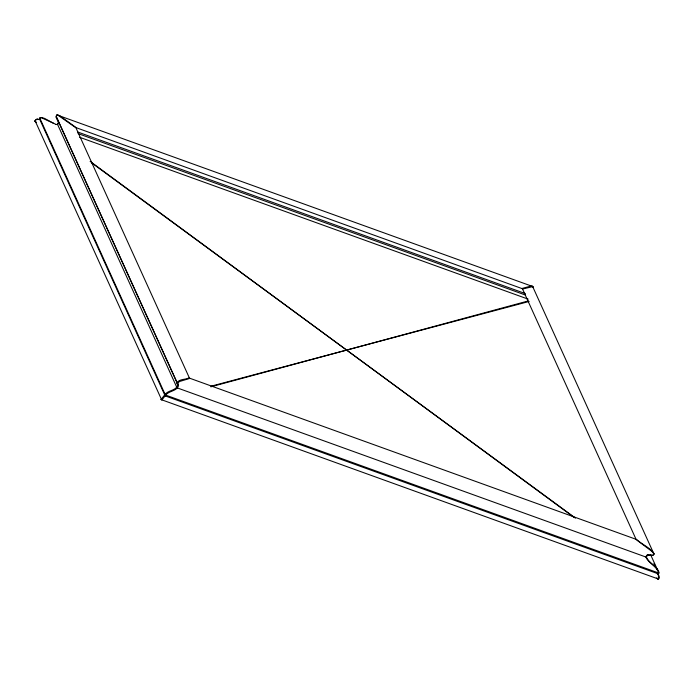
<?xml version="1.0" encoding="UTF-8"?>
<svg xmlns="http://www.w3.org/2000/svg" width="694" height="694" viewBox="0 0 694 694"><rect width="100%" height="100%" fill="white"/><g stroke="black" fill="none" stroke-linecap="round" stroke-linejoin="round"><path stroke-width="1.04" d="M532.506 286.561L532.211 286.032L529.748 286.37L522.27 288.392L636.19 539.602L651.84 551.34L653.748 553.56L653.67 554.61L652.499 555.4L647.606 554.905L646.565 555.356L645.949 557.317C648.725 563.346 656.342 565.94 658.537 572.411L658.424 573.192L657.305 573.782L658.58 575.56L658.086 579.204M160.991 399.536L658.563 579.1C661.451 577.104 656.099 573.764 658.901 573.088L659.014 572.316C656.854 565.853 649.107 563.311 646.409 557.213L647.554 554.905L652.959 555.295L654.321 554.046C650.434 547.601 642.037 544.616 636.641 539.507L188.924 377.935C185.333 379.913 178.367 378.698 176.805 383.461L177.759 385.075C176.129 390.956 167.896 390.011 164.79 394.773L161.034 399.553M56.778 117.659L178.479 385.907C176.423 391.468 168.685 390.705 165.536 395.337L161.78 400.117L35.168 120.938L36.157 119.628L37.858 118.926M177.534 384.016L179.234 381.596L189.618 378.456L75.689 127.254L59.858 115.846L57.307 114.77L56.5 115.291L56.37 116.852L178.41 385.482M533.027 287.524L532.94 286.587L56.839 114.874L55.91 116.948L58.478 122.413L57.125 124.573M39.324 119.611L39.888 117.754L41.9 117.624L44.477 118.37L53.611 123.324M165.302 396.248L39.801 119.507L40.373 117.65M58.886 123.02L57.585 124.469L55.572 124.512M34.7 121.06L36.426 119.229L39.801 119.507M210.855 386.818L528.36 300.918M211.054 386.202L529.149 301.456M532.94 286.587L522.964 288.921L75.247 127.349L57.888 115.152M41.423 117.72L56.041 124.408M77.511 131.929L525.289 293.571M78.049 133.586L525.419 295.028M79.558 137.247L528.195 299.157M176.45 387.616L646.409 557.213M164.79 394.773L658.901 573.088M164.565 395.684L657.782 573.678M34.743 121.077L36.487 122.361M91.53 162.769L575.526 518.149M90.133 161.372L574.337 517.611M656.351 577.946L658.094 579.23M532.524 286.249L653.748 553.56M650.772 555.026L657.921 570.806M653.956 563.328L655.743 567.276M57.585 124.469L177.17 388.163M39.801 118.093L165.536 395.337"/></g></svg>
